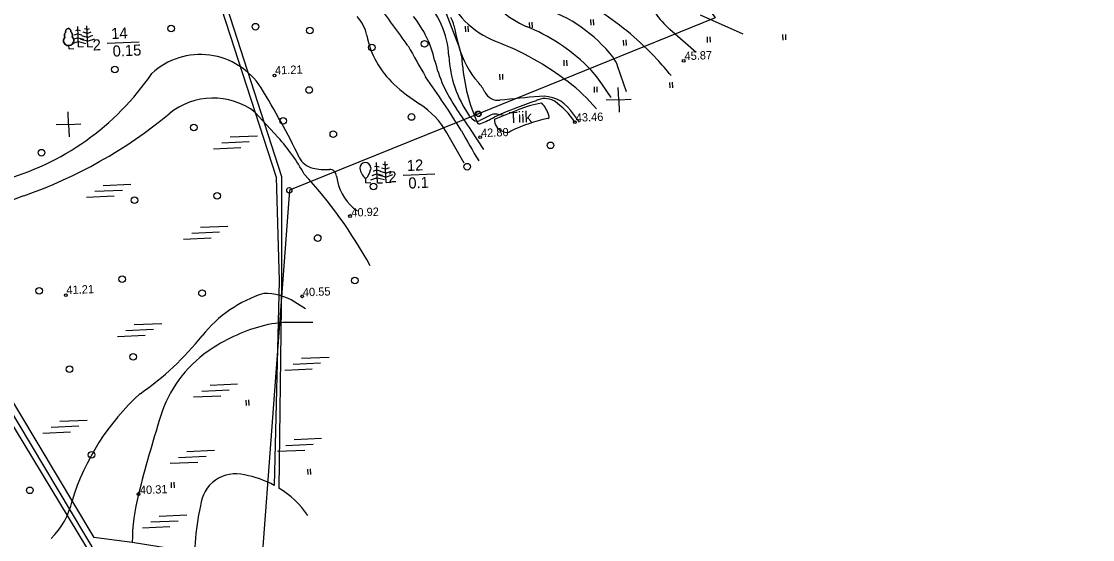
# Model space of a CAD drawing. Extents: x 641716 to 643447, y 6457381 to 6458642.
# Drawn here: x 642236 to 642625, y 6457801.6 to 6457989.6 of the extents above; entities that cross this region are included whole.
import ezdxf

# ---------------------------------------------------------------- set-up
doc = ezdxf.new("R2010")
doc.units = 0
for name, color, linetype in [('10', 7, 'Continuous'), ('31', 7, 'Continuous'), ('34', 7, 'Continuous'), ('40', 7, 'Continuous'), ('41', 7, 'Continuous'), ('43', 7, 'Continuous'), ('55', 7, 'Continuous'), ('57', 7, 'Continuous'), ('59', 7, 'Continuous'), ('61', 7, 'Continuous')]:
    doc.layers.add(name, color=color, linetype=linetype)

# ---------------------------------------------------------------- blocks, each defined once
blk = doc.blocks.new('Krtrist')
at = {"layer": '61'}
for q in [(0, 112.5), (-112.5, 0), (112.5, 0), (0, -112.5)]:
    blk.add_line((0, 0), q, dxfattribs=at)
blk = doc.blocks.new('puud')
at = {"layer": '41'}
blk.add_circle((0, 0), 30, dxfattribs=at)
blk = doc.blocks.new('soo')
at = {"layer": '41'}
for p, q in [((158, 0), (658, 0)), ((0, -100), (500, -100)), ((-156, -200), (344, -200))]:
    blk.add_line(p, q, dxfattribs=at)
blk = doc.blocks.new('krndnrku')
at = {"layer": '40'}
blk.add_circle((0, 0), 40, dxfattribs=at)
blk = doc.blocks.new('kpunkt')
at = {"layer": '59'}
blk.add_circle((0, 0), 12.5, dxfattribs=at)
blk = doc.blocks.new('hein')
at = {"layer": '41'}
for p, q in [((-12.1, 3.9), (-12.1, 53.9)), ((12.9, 3.9), (12.9, 53.9))]:
    blk.add_line(p, q, dxfattribs=at)
blk = doc.blocks.new('kitpuu')
at = {"layer": '10'}
for p, q in [((49.8, 135.2), (46.6, 117)), ((0, 0), (0, 38.7)), ((0, 0), (44.4, 0))]:
    blk.add_line(p, q, dxfattribs=at)
for centre, radius, start, end in [((0, 134.5), 49.8, 0.83435, 179.16565), ((101.3, 152), 152, 186.36465, 228.21268), ((-101.3, 152), 152, 311.78732, 346.6773)]:
    blk.add_arc(centre, radius, start, end, dxfattribs=at)
blk = doc.blocks.new('kuusk')
at = {"layer": '10'}
for p, q in [((0, 117.9), (-35.7, 106.6)), ((0, 153), (-21.7, 146.1)), ((0, 0), (0, 184.3)), ((0, 153), (21.7, 146.1)), ((0, 117.9), (35.7, 106.6)), ((0, 47.6), (-63.8, 27.4)), ((0, 82.7), (-49.7, 67)), ((0, 82.7), (49.7, 67)), ((0, 47.6), (63.8, 27.4)), ((0, 0), (44.4, 0))]:
    blk.add_line(p, q, dxfattribs=at)
blk = doc.blocks.new('mand')
at = {"layer": '10'}
for p, q in [((0, 84.8), (-51, 100.7)), ((0, 120.8), (-36.6, 132.5)), ((0, 156.9), (-22.3, 163.6)), ((0, 0), (0, 188.9)), ((0, 156.9), (22.1, 164.1)), ((0, 120.8), (36.6, 132.4)), ((0, 84.8), (50.9, 101.1)), ((0, 48.8), (-65.4, 69.5)), ((0, 48.8), (65.4, 69.5)), ((0, 0), (45.5, 0))]:
    blk.add_line(p, q, dxfattribs=at)
blk = doc.blocks.new('laipuu')
at = {"layer": '10'}
for q in [(0, 29.4), (44.4, 0)]:
    blk.add_line((0, 0), q, dxfattribs=at)
blk.add_lwpolyline([(-22.4, 152.9), (-23.7, 160.4), (-23, 166.2), (-21.2, 171.1), (-19, 174.8), (-14.3, 179.5), (-9.9, 182.1), (-3.1, 184), (1.5, 184.2), (7.7, 183), (13.4, 180.1), (17.7, 176.3), (21.3, 171), (23, 166.3), (23.7, 161.4), (23.5, 157.2), (22.4, 152.9), (25.5, 150.3), (30.5, 144.4), (34, 137.9), (36.1, 131.3), (36.8, 126.1), (36.8, 121.1), (35.9, 115.1), (34.8, 111.5), (33.9, 109.2), (38.1, 104.3), (42.1, 97.7), (45.5, 88.7), (47, 80.3), (46.9, 72.3), (46, 66.1), (43.7, 59), (40.2, 52), (35.4, 45.4), (28.8, 39.2), (20.2, 34), (14, 31.5), (5.6, 29.7), (0, 29.4), (-7.1, 29.9), (-17.6, 32.8), (-25.6, 37), (-32.7, 42.6), (-39.1, 50.3), (-43, 57.3), (-46, 66.2), (-47.1, 75.2), (-46.3, 85.2), (-44, 93.4), (-40.6, 100.4), (-36.7, 106.1), (-33.9, 109.2), (-35.5, 113.8), (-36.7, 119.8), (-36.8, 126.2), (-35.3, 134.3), (-32.9, 140.3), (-29.1, 146.4), (-25.4, 150.4), (-22.4, 152.9)], close=True, dxfattribs=at)
for centre, radius, start, end in [((0, 76.5), 47.1, 136.07065, 43.92935), ((0, 123.7), 36.9, 127.47033, 203.03532), ((0, 160.6), 23.7, 341.26483, 198.73517), ((0, 123.7), 36.9, 336.96468, 52.52967)]:
    blk.add_arc(centre, radius, start, end, dxfattribs=at)

msp = doc.modelspace()

# ---------------------------------------------------------------- linework, layer by layer
at = {"layer": '31'}
for points in [[(642498.09, 6457985.06), (642482.65, 6457991.91)], [(642481, 6457978.36), (642471.49, 6457986.74)], [(642455.76, 6457964.09), (642452.51, 6457973.55)], [(642450.22, 6457961.98), (642446.79, 6457966.99)], [(642411.31, 6457955.52), (642408.59, 6457955.98)], [(642438.63, 6457953.12), (642435.39, 6457957.42)], [(642396.78, 6457938.19), (642390.5, 6457949.22)], [(642403.92, 6457943.12), (642399.32, 6457950.12)], [(642350.37, 6457933.48), (642350.74, 6457931.7)], [(642339.1, 6457885.37), (642335.25, 6457887.8)]]:
    msp.add_lwpolyline(points, dxfattribs=at)
for centre, radius, start, end in [((642430.25, 6458014.76), 29.05, 204.4037, 247.9415), ((642419.84, 6458012.17), 31.95, 200.1912, 248.8929), ((642494.91, 6458013.32), 35.42, 202.5909, 228.6135), ((642115.99, 6457800.25), 316.82, 34.7324, 38.1959), ((642358.71, 6457975.42), 32.53, 2.8874, 44.8586), ((642347.92, 6457981.95), 13.73, 10.8081, 43.3552), ((642346.7, 6457966.32), 40.44, 13.3043, 38.4049), ((642381.87, 6457985.71), 11.42, 12.2071, 27.8295), ((642408.24, 6457943.08), 54.24, 38.3433, 71.813), ((642386.15, 6457900.66), 110.31, 43.0509, 56.853), ((642558.12, 6458023.84), 168.91, 192.2071, 194.8172), ((642393.68, 6457924.51), 68.33, 45.6827, 67.9415), ((642392.99, 6457990.56), 32.15, 190.8081, 227.3338), ((644002.82, 6458895.92), 1866.24, 209.36527, 209.76238), ((642425.9, 6457988.86), 32.14, 194.8172, 221.7509), ((642370.05, 6457883.2), 106.3, 52.6551, 68.8929), ((642301, 6457951.49), 26.12, 32.6606, 132.5703), ((642435.88, 6457987.41), 51.2, 193.3043, 215.1323), ((642432.48, 6457979.14), 41.34, 182.8874, 215.0193), ((642442.38, 6457970.08), 10.71, 18.9134, 38.3433), ((642397.58, 6457911.34), 94.67, 38.2755, 43.0509), ((642411.86, 6457943.13), 42.3, 34.3361, 45.6827), ((642203.19, 6458025.57), 97.11, 285.0341, 325.6132), ((642082.48, 6457755.21), 368.89, 31.8669, 35.5158), ((642394.46, 6457915.19), 66.06, 40.3542, 52.6551), ((642083, 6457817.41), 282.05, 25.8325, 31.6927), ((642418.36, 6458018.08), 69.58, 227.3338, 237.2383), ((642389.88, 6457956.72), 16.13, 26.7908, 41.7509), ((642409.17, 6457966.46), 5.47, 206.7908, 276.1675), ((642486.25, 6457253.12), 712.02, 95.00362, 96.16752), ((642425.26, 6457949.78), 12.69, 37.0163, 95.0036), ((642364.54, 6457934.45), 29.87, 29.6428, 57.2383), ((642152.72, 6457788.17), 295.03, 33.2953, 35.1323), ((642407.98, 6457952.33), 3.7, 80.3911, 115.78), ((642404.31, 6457959.41), 6.94, 215.0193, 232.8328), ((642401.44, 6457955.61), 2.18, 232.8328, 297.7677), ((642461.37, 6457841.77), 126.48, 115.78, 117.7677), ((642586.95, 6458053.04), 217.19, 208.3311, 211.6503), ((642343.36, 6457943.45), 7.22, 205.8325, 257.3424), ((642346.75, 6457958.57), 22.71, 257.3424, 272.8273), ((642347.99, 6457933.5), 2.38, 359.4654, 92.8273), ((642367.64, 6457935.2), 17.26, 191.7114, 235.9316), ((642337.88, 6457846.59), 46.44, 107.3791, 141.3774), ((642324.45, 6457870.68), 20.24, 57.7529, 91.2772), ((642220.1, 6457940.22), 104.02, 304.5562, 321.5778), ((642337.44, 6457790.11), 86.93, 132.1498, 162.8972), ((642228.03, 6457821.34), 26.92, 314.1129, 347.8427)]:
    msp.add_arc(centre, radius, start, end, dxfattribs=at)
at = {"layer": '34'}
msp.add_lwpolyline([(642407.83, 6457954.11), (642416.31, 6457957.54)], dxfattribs=at)
for centre, radius, start, end in [((642431.36, 6457920.28), 40.18, 99.4938, 112.0048), ((642424.83, 6457959.35), 0.574, 16.9613, 99.4938), ((642416.83, 6457952.35), 11.15, 13.7646, 39.9434), ((642412.15, 6457953.83), 4.33, 176.3014, 249.7308), ((642439.67, 6457895.33), 60.37, 101.998, 115.3987), ((642426.94, 6457955.08), 0.722, 284.1532, 353.9804), ((642412.13, 6457952.26), 2.9, 239.2222, 304.4677), ((642313.77, 6457812.64), 12.84, 75.4306, 174.516), ((642310.7, 6457789.86), 35.77, 61.4215, 79.8557), ((642310.7, 6457789.86), 35.77, 34.9815, 58.2874), ((642389.31, 6457794.09), 90.51, 167.3808, 184.507)]:
    msp.add_arc(centre, radius, start, end, dxfattribs=at)
at = {"layer": '40'}
for points in [[(642316.72, 6457706.8), (642085.24, 6458094.12), (642120.03, 6458157.94), (642125.04, 6458178.78), (642183.52, 6458228.67)], [(642666.47, 6458043.9), (642571.44, 6458033.26), (642531.65, 6458185.25), (642459.34, 6458174.27), (642443.34, 6458127.18), (642427.27, 6458078.14), (642487.91, 6457990.91), (642402, 6457956.04), (642333.27, 6457928.36), (642316.72, 6457706.8)]]:
    msp.add_lwpolyline(points, dxfattribs=at)
at = {"layer": '41'}
for points in [[(642415.6, 6458021.01), (642406.45, 6458014.31), (642387.22, 6458000.5), (642395.11, 6457979.91)], [(642320.89, 6457956.62), (642329.21, 6457947.5)], [(642341.75, 6457880.39), (642333.68, 6457880.42)]]:
    msp.add_lwpolyline(points, dxfattribs=at)
for centre, radius, start, end in [((642376.61, 6457973.54), 19.56, 0.6006, 19.0295), ((642461.93, 6457979.52), 66.01, 185.0233, 203.7776), ((642305.6, 6457936.61), 25.19, 52.6249, 129.4605), ((642472.82, 6457811.93), 157.09, 108.535, 114.4898), ((642426.04, 6457954.9), 6.76, 60.2057, 117.8182), ((642413.04, 6457937), 28.85, 33.8599, 55.4525), ((642179.68, 6458089.58), 172.94, 289.2784, 309.4605), ((642402.35, 6457953.36), 0.938, 208.7804, 299.4928), ((642389.93, 6457985.6), 35.48, 291.2839, 300.0668), ((642280.1, 6457902.66), 66.51, 28.3546, 42.3983), ((642218.67, 6457822.48), 163.95, 28.598, 42.975), ((642262.21, 6457853.62), 77.04, 109.2784, 164.4293), ((642339.76, 6457818.3), 62.97, 105.497, 124.8491), ((642333.54, 6457840.73), 39.69, 89.8038, 105.497), ((642329.61, 6457832.89), 45.19, 124.8491, 162.798), ((642860.03, 6457668.67), 600.45, 162.79799, 165.58735), ((642348.57, 6457800.11), 72.37, 165.5873, 179.6937)]:
    msp.add_arc(centre, radius, start, end, dxfattribs=at)
at = {"layer": '43'}
for points in [[(642107.99, 6458058.94), (642147.17, 6457994.58), (642262.29, 6457802.42)], [(642106.69, 6458055.51), (642142.96, 6457991.89), (642151.58, 6457977.05), (642266.28, 6457787.75)], [(642308.69, 6457994.14), (642328.54, 6457933.09), (642329.54, 6457895.51), (642327.81, 6457821.27)], [(642310.57, 6457994.75), (642330.45, 6457933.31), (642330.4, 6457895.49), (642329.5, 6457820.29)], [(642298.84, 6457796.86), (642276.2, 6457800.5), (642262.29, 6457802.42)]]:
    msp.add_lwpolyline(points, dxfattribs=at)
at = {"layer": '57'}
for points in [[(642267.15, 6457981.69), (642278.72, 6457982.21)], [(642374.56, 6457933.82), (642386.13, 6457934.33)]]:
    msp.add_lwpolyline(points, dxfattribs=at)

# ---------------------------------------------------------------- block references
at = {"layer": '10', "xscale": 0.04, "yscale": 0.04}
for name, p, rotation in [('laipuu', (642253.25, 6457979.67), 2.561289531006498), ('kuusk', (642256.72, 6457980.43), 2.561289531006498), ('mand', (642260.1, 6457980.46), 2.561289531006498), ('puud', (642290.33, 6457987.07), 2.5612895310065102), ('puud', (642320.95, 6457987.71), 2.5612895310065102), ('puud', (642340.72, 6457986.31), 2.5612895310065102), ('puud', (642363.27, 6457980.21), 2.5612895310065102), ('puud', (642382.41, 6457981.54), 2.5612895310065102), ('puud', (642269.9, 6457972.18), 2.5612895310065102), ('puud', (642340.5, 6457964.75), 2.5612895310065102), ('puud', (642377.64, 6457954.96), 2.5612895310065102), ('puud', (642298.58, 6457951.1), 2.5612895310065102), ('puud', (642331.01, 6457953.58), 2.5612895310065102), ('puud', (642349.24, 6457948.71), 2.5612895310065102), ('puud', (642428.11, 6457944.66), 2.5612895310065102), ('puud', (642243.28, 6457941.99), 2.5612895310065102), ('kitpuu', (642361.09, 6457931.04), 2.561289531006498), ('kuusk', (642365.3, 6457931.02), 2.561289531006498), ('mand', (642368.42, 6457931.21), 2.561289531006498), ('puud', (642397.88, 6457936.91), 2.5612895310065102), ('puud', (642363.83, 6457929.7), 2.5612895310065102), ('puud', (642277, 6457924.79), 2.5612895310065102), ('puud', (642307.03, 6457926.37), 2.5612895310065102), ('puud', (642343.57, 6457911.03), 2.5612895310065102), ('puud', (642272.59, 6457896.06), 2.5612895310065102), ('puud', (642357.05, 6457895.64), 2.5612895310065102), ('puud', (642242.44, 6457891.87), 2.5612895310065102), ('puud', (642301.56, 6457891.03), 2.5612895310065102), ('puud', (642276.52, 6457867.88), 2.5612895310065102), ('puud', (642253.43, 6457863.46), 2.5612895310065102), ('puud', (642261.45, 6457832.32), 2.5612895310065102), ('puud', (642239.04, 6457819.47), 2.5612895310065102)]:
    msp.add_blockref(name, p, dxfattribs=dict(at, rotation=rotation))
at = {"layer": '40', "xscale": 0.024000000000000004, "yscale": 0.024000000000000004, "rotation": 2.5612895310064974}
for p in [(642401.82, 6457956.12), (642402, 6457956.04), (642333.27, 6457928.36)]:
    msp.add_blockref('krndnrku', p, dxfattribs=at)
at = {"layer": '41'}
for name, p, xscale, yscale, rotation in [('hein', (642397.83, 6457985.72), 0.04, 0.04, 2.561289531006498), ('hein', (642421.07, 6457987.16), 0.04, 0.04, 2.561289531006498), ('hein', (642443.34, 6457988.15), 0.04, 0.04, 2.561289531006498), ('hein', (642485.69, 6457981.88), 0.04, 0.04, 2.561289531006498), ('hein', (642513.14, 6457982.71), 0.04, 0.04, 2.561289531006498), ('hein', (642455.22, 6457980.72), 0.04, 0.04, 2.561289531006498), ('hein', (642433.64, 6457973.38), 0.04, 0.04, 2.561289531006498), ('hein', (642410.36, 6457968.36), 0.04, 0.04, 2.561289531006498), ('hein', (642444.63, 6457963.72), 0.04, 0.04, 2.561289531006498), ('hein', (642472.04, 6457965.35), 0.04, 0.04, 2.561289531006498), ('soo', (642308.61, 6457947.55), 0.02, 0.02, 2.5612895310065102), ('soo', (642262.55, 6457929.98), 0.02, 0.02, 2.5612895310065102), ('soo', (642297.82, 6457914.79), 0.02, 0.02, 2.5612895310065102), ('soo', (642273.81, 6457879.48), 0.02, 0.02, 2.5612895310065102), ('soo', (642334.56, 6457867.27), 0.02, 0.02, 2.5612895310065102), ('soo', (642301.34, 6457857.49), 0.02, 0.02, 2.5612895310065102), ('hein', (642318.15, 6457850.12), 0.04, 0.04, 2.561289531006498), ('soo', (642246.7, 6457844.39), 0.02, 0.02, 2.5612895310065102), ('soo', (642331.85, 6457837.77), 0.02, 0.02, 2.5612895310065102), ('soo', (642292.94, 6457833.43), 0.02, 0.02, 2.5612895310065102), ('hein', (642340.58, 6457825.05), 0.04, 0.04, 2.561289531006498), ('hein', (642291, 6457820.24), 0.04, 0.04, 2.561289531006498), ('soo', (642282.85, 6457810), 0.02, 0.02, 2.5612895310065102)]:
    msp.add_blockref(name, p, dxfattribs=dict(at, xscale=xscale, yscale=yscale, rotation=rotation))
at = {"layer": '55', "xscale": 0.04, "yscale": 0.04, "rotation": 2.561289531006498}
for p in [(642452.89, 6457961.21), (642253.09, 6457952.27)]:
    msp.add_blockref('Krtrist', p, dxfattribs=at)
at = {"layer": '59', "xscale": 0.04, "yscale": 0.04, "rotation": 2.5612895310065102}
for p in [(642476.5, 6457975.37), (642327.87, 6457970.01), (642437, 6457953.08), (642402.62, 6457947.61), (642355.31, 6457919.01), (642252.12, 6457890.31), (642337.94, 6457889.88), (642278.48, 6457818.13)]:
    msp.add_blockref('kpunkt', p, dxfattribs=at)
at = {"layer": '61', "xscale": 0.04, "yscale": 0.04, "rotation": 2.5612895310065102}
for p in [(642452.89, 6457961.21), (642253.09, 6457952.27)]:
    msp.add_blockref('Krtrist', p, dxfattribs=at)

# ---------------------------------------------------------------- texts
at = {"layer": '57'}
for s, p in [('14', (642268.65, 6457983.21)), ('2', (642261.95, 6457979.05)), ('0.15', (642269.18, 6457976.84)), ('Tiik', (642413.14, 6457952.71)), ('12', (642376.06, 6457935.33)), ('2', (642369.36, 6457931.17)), ('0.1', (642376.59, 6457928.96))]:
    msp.add_text(s, height=4, rotation=2.5613, dxfattribs=at).set_placement(p)
at = {"layer": '59'}
for s, p in [('45.87', (642476.84, 6457975.58)), ('41.21', (642328.11, 6457970.37)), ('43.46', (642437.34, 6457953.22)), ('42.80', (642402.93, 6457947.65)), ('40.92', (642355.82, 6457918.76)), ('41.21', (642252.35, 6457890.67)), ('40.55', (642338.23, 6457889.85)), ('40.31', (642279.04, 6457818.08))]:
    msp.add_text(s, height=3, rotation=2.0995, dxfattribs=at).set_placement(p)

doc.saveas('drawing.dxf')
